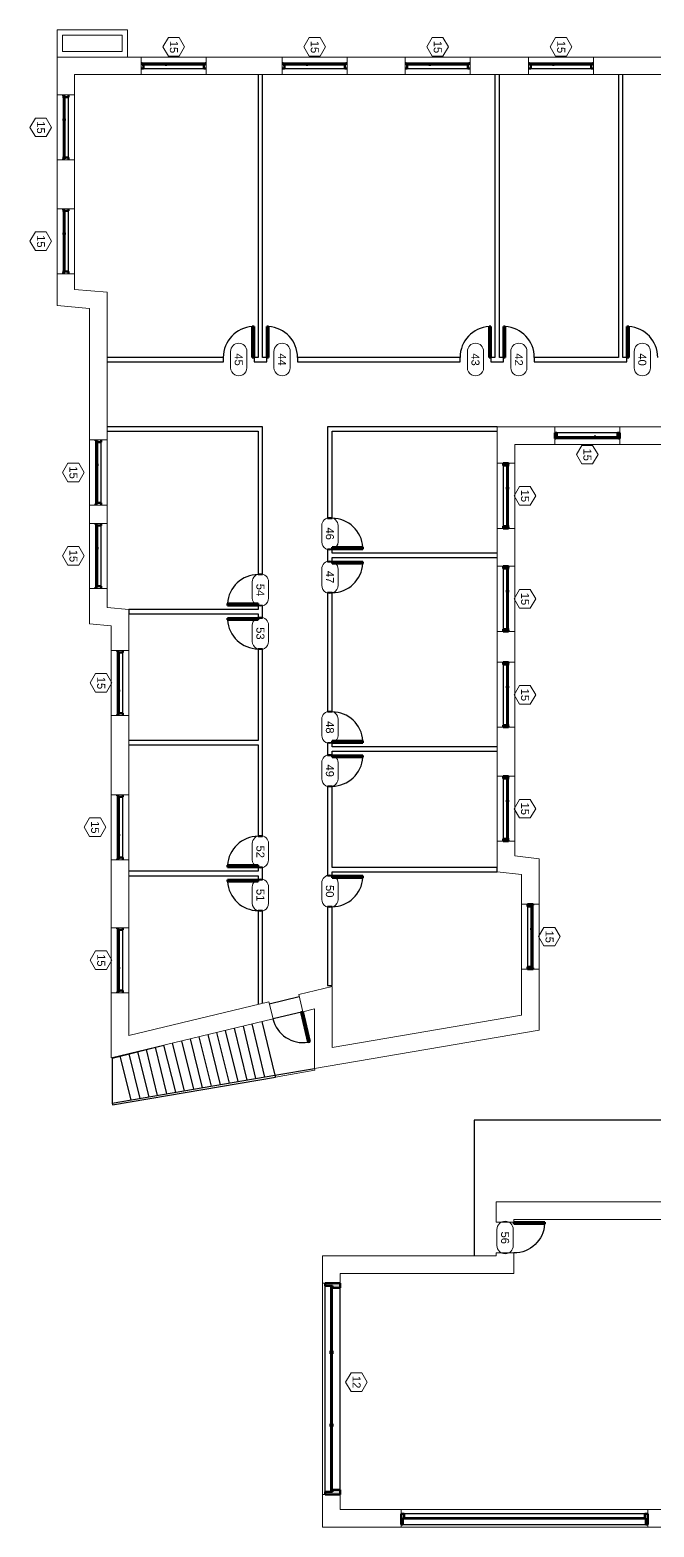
# Model space of a CAD drawing. Header units: inches. Extents: x -1569 to 141, y -4010 to -2348.
# Drawn here: x -1569 to -878, y -4004 to -2348 of the extents above; entities that cross this region are included whole.
import ezdxf

# ---------------------------------------------------------------- set-up
doc = ezdxf.new("R2010")
doc.units = ezdxf.units.IN
doc.header["$MEASUREMENT"] = 0
for name, color, linetype, lineweight in [('A-DOOR', 31, 'Continuous', 30), ('A-DOOR-IDEN', 31, 'Continuous', 9), ('A-FLOR', 140, 'Continuous', 30), ('A-FLOR-HRAL', 11, 'Continuous', 9), ('A-GLAZ', 151, 'Continuous', 30), ('A-GLAZ-IDEN', 152, 'Continuous', 9), ('A-WALL', 113, 'Continuous', 13), ('I-WALL', 2, 'Continuous', 30), ('S-STRS', 31, 'Continuous', 30)]:
    doc.layers.add(name, color=color, linetype=linetype, lineweight=lineweight)
doc.styles.add('Arial_1', font='arial.ttf', dxfattribs={"height": 8.851796})

# ---------------------------------------------------------------- blocks, each defined once
blk = doc.blocks.new('Single-Flush - 34_ x 80_-100157-Level 2')
at = {"layer": 'A-DOOR', "color": 50, "lineweight": 50}
for p, q in [((15, -2.4), (15, -36.4)), ((17, -2.4), (15, -2.4)), ((17, -2.4), (17, -36.4)), ((17, -36.4), (15, -36.4))]:
    blk.add_line(p, q, dxfattribs=at)
at = {"layer": 'A-DOOR', "color": 10}
blk.add_arc((17, -2.4), 34.1, 180, 266.6343, dxfattribs=at)
blk = doc.blocks.new('Single-Flush - 34_ x 80_-100133-Level 2')
at = {"layer": 'A-DOOR', "color": 50, "lineweight": 50}
for p, q in [((15, 2.4), (15, 36.4)), ((17, 36.4), (15, 36.4)), ((17, 2.4), (17, 36.4)), ((17, 2.4), (15, 2.4))]:
    blk.add_line(p, q, dxfattribs=at)
at = {"layer": 'A-DOOR', "color": 10}
blk.add_arc((17, 2.4), 34.1, 93.3657, 180, dxfattribs=at)
blk = doc.blocks.new('Golden Proportion - Wood 6_w-135343-Level 2')
at = {"layer": 'A-GLAZ', "color": 50, "lineweight": 50}
for p, q in [((-34.8, 3), (-36, 3)), ((-34.8, 1), (-34.8, 3)), ((-32.8, 2.5), (-34.8, 2.5)), ((-34.8, 2.5), (-34.8, 1)), ((-34.8, 1), (-32.8, 1)), ((-33.5, 1), (-34.8, 1)), ((-33.5, -3), (-33.5, 1)), ((-32.8, 1), (-32.8, 2.5)), ((-9.5, 2), (-32.8, 2)), ((-32.8, 2), (-32.8, 1.5)), ((-32.8, 1.5), (-9.5, 1.5)), ((-7.5, 2.5), (-9.5, 2.5)), ((-9.5, 2.5), (-9.5, 1)), ((-9.5, 1.5), (-9.5, 2)), ((-9.5, 1), (-7.5, 1)), ((-7.5, 1), (-7.5, 2.5)), ((32.7, 2), (-7.5, 2)), ((-7.5, 2), (-7.5, 1.5)), ((-7.5, 1.5), (32.7, 1.5)), ((34.7, 2.5), (32.7, 2.5)), ((32.7, 2.5), (32.7, 1)), ((32.7, 1.5), (32.7, 2)), ((32.7, 1), (34.7, 1)), ((34.7, 1), (33.5, 1)), ((33.5, 1), (33.5, -3)), ((34.7, 3), (34.7, 1)), ((36, 3), (34.7, 3)), ((34.7, 1), (34.7, 2.5)), ((-36, -3), (-33.5, -3)), ((33.5, -3), (36, -3))]:
    blk.add_line(p, q, dxfattribs=at)
at = {"layer": 'A-GLAZ', "color": 10}
for p, q in [((34.7, 3), (-34.8, 3)), ((-32.8, 2.5), (-9.5, 2.5)), ((-9.5, 1), (-32.8, 1)), ((-7.5, 2.5), (32.7, 2.5)), ((32.7, 1), (-7.5, 1)), ((-33.5, -3), (33.5, -3))]:
    blk.add_line(p, q, dxfattribs=at)
blk = doc.blocks.new('Golden Proportion - Wood 6_w-135604-Level 2')
at = {"layer": 'A-GLAZ', "color": 50, "lineweight": 50}
for p, q in [((-36, 3), (-33.5, 3)), ((-33.5, 3), (-33.5, -1)), ((33.5, 3), (36, 3)), ((33.5, -1), (33.5, 3)), ((-34.8, -3), (-36, -3)), ((-34.8, -1), (-32.8, -1)), ((-34.8, -2.5), (-34.8, -1)), ((-33.5, -1), (-34.8, -1)), ((-34.8, -1), (-34.8, -3)), ((-32.8, -2.5), (-34.8, -2.5)), ((-32.8, -1), (-32.8, -2.5)), ((-32.8, -2), (-32.8, -1.5)), ((-32.8, -1.5), (-9.5, -1.5)), ((-9.5, -2), (-32.8, -2)), ((-9.5, -1), (-7.5, -1)), ((-9.5, -2.5), (-9.5, -1)), ((-9.5, -1.5), (-9.5, -2)), ((-7.5, -2.5), (-9.5, -2.5)), ((-7.5, -1), (-7.5, -2.5)), ((-7.5, -2), (-7.5, -1.5)), ((-7.5, -1.5), (32.7, -1.5)), ((32.7, -2), (-7.5, -2)), ((32.7, -1), (34.7, -1)), ((32.7, -2.5), (32.7, -1)), ((32.7, -1.5), (32.7, -2)), ((34.7, -2.5), (32.7, -2.5)), ((34.7, -1), (33.5, -1)), ((34.7, -1), (34.7, -2.5)), ((34.7, -3), (34.7, -1)), ((36, -3), (34.7, -3))]:
    blk.add_line(p, q, dxfattribs=at)
at = {"layer": 'A-GLAZ', "color": 10}
for p, q in [((33.5, 3), (-33.5, 3)), ((-34.8, -3), (34.7, -3)), ((-32.8, -1), (-9.5, -1)), ((-9.5, -2.5), (-32.8, -2.5)), ((-7.5, -1), (32.7, -1)), ((32.7, -2.5), (-7.5, -2.5))]:
    blk.add_line(p, q, dxfattribs=at)
blk = doc.blocks.new('Single-Flush - 34_ x 80_-122402-Level 2')
at = {"layer": 'A-DOOR', "color": 50, "lineweight": 50}
for p, q in [((15, -9.7), (15, -43.8)), ((17, -9.7), (15, -9.7)), ((17, -9.7), (17, -43.8)), ((17, -43.8), (15, -43.8))]:
    blk.add_line(p, q, dxfattribs=at)
at = {"layer": 'A-DOOR', "color": 10}
blk.add_arc((17, -9.7), 34.1, 180, 266.6343, dxfattribs=at)
blk = doc.blocks.new('Windows 1 - Windows 1-126976-Level 2')
at = {"layer": 'A-GLAZ'}
h = blk.add_hatch(color=10, dxfattribs=at)
h.paths.add_polyline_path([(575, -524.2), (575, -516.2), (577, -516.2), (577, -507.5), (572, -507.5), (572, -524.2)], flags=0)
h.paths.add_polyline_path([(802.7, -524.2), (805.7, -524.2), (805.7, -507.5), (800.7, -507.5), (800.7, -516.2), (802.7, -516.2)], flags=0)
for points in [[(802.7, -517.5), (802.7, -517), (575, -517), (575, -517.5)], [(650, -518.2), (650, -516.2), (647, -516.2), (647, -518.2)], [(730.7, -518.2), (730.7, -516.2), (727.7, -516.2), (727.7, -518.2)]]:
    blk.add_hatch(color=10, dxfattribs=at).paths.add_polyline_path(points, flags=0)
at = {"layer": 'A-GLAZ', "color": 50, "lineweight": 50}
for p, q in [((577, -507.5), (572, -507.5)), ((572, -507.5), (572, -524.2)), ((577, -516.2), (577, -507.5)), ((805.7, -507.5), (800.7, -507.5)), ((800.7, -507.5), (800.7, -516.2)), ((805.7, -524.2), (805.7, -507.5)), ((572, -524.2), (575, -524.2)), ((575, -524.2), (575, -516.2)), ((575, -516.2), (577, -516.2)), ((802.7, -517), (575, -517)), ((575, -517), (575, -517.5)), ((575, -517.5), (802.7, -517.5)), ((650, -516.2), (647, -516.2)), ((647, -516.2), (647, -518.2)), ((647, -518.2), (650, -518.2)), ((650, -518.2), (650, -516.2)), ((730.7, -516.2), (727.7, -516.2)), ((727.7, -516.2), (727.7, -518.2)), ((727.7, -518.2), (730.7, -518.2)), ((730.7, -518.2), (730.7, -516.2)), ((800.7, -516.2), (802.7, -516.2)), ((802.7, -516.2), (802.7, -524.2)), ((802.7, -517.5), (802.7, -517)), ((802.7, -524.2), (805.7, -524.2))]:
    blk.add_line(p, q, dxfattribs=at)
at = {"layer": 'A-GLAZ', "color": 10}
for p, q in [((800.7, -507.5), (577, -507.5)), ((802.7, -524.2), (575, -524.2)), ((647, -516.2), (577, -516.2)), ((727.7, -516.2), (650, -516.2)), ((800.7, -516.2), (730.7, -516.2))]:
    blk.add_line(p, q, dxfattribs=at)
blk = doc.blocks.new('Golden Proportion - Wood 6_w-136416-Level 2')
at = {"layer": 'A-GLAZ', "color": 50, "lineweight": 50}
for p, q in [((-34.8, 3), (-36, 3)), ((-36, 3), (-36, -3)), ((-34.8, 1), (-34.8, 3)), ((-32.8, 2.5), (-34.8, 2.5)), ((-34.8, 2.5), (-34.8, 1)), ((-34.8, 1), (-32.8, 1)), ((-33.5, 1), (-34.8, 1)), ((-33.5, -3), (-33.5, 1)), ((-32.8, 1), (-32.8, 2.5)), ((-9.5, 2), (-32.8, 2)), ((-32.8, 2), (-32.8, 1.5)), ((-32.8, 1.5), (-9.5, 1.5)), ((-7.5, 2.5), (-9.5, 2.5)), ((-9.5, 2.5), (-9.5, 1)), ((-9.5, 1.5), (-9.5, 2)), ((-9.5, 1), (-7.5, 1)), ((-7.5, 1), (-7.5, 2.5)), ((32.7, 2), (-7.5, 2)), ((-7.5, 2), (-7.5, 1.5)), ((-7.5, 1.5), (32.7, 1.5)), ((34.7, 2.5), (32.7, 2.5)), ((32.7, 2.5), (32.7, 1)), ((32.7, 1.5), (32.7, 2)), ((32.7, 1), (34.7, 1)), ((34.7, 1), (33.5, 1)), ((33.5, 1), (33.5, -3)), ((34.7, 3), (34.7, 1)), ((36, 3), (34.7, 3)), ((34.7, 1), (34.7, 2.5)), ((36, -3), (36, 3)), ((-36, -3), (-33.5, -3)), ((33.5, -3), (36, -3))]:
    blk.add_line(p, q, dxfattribs=at)
at = {"layer": 'A-GLAZ', "color": 10}
for p, q in [((34.7, 3), (-34.8, 3)), ((-32.8, 2.5), (-9.5, 2.5)), ((-9.5, 1), (-32.8, 1)), ((-7.5, 2.5), (32.7, 2.5)), ((32.7, 1), (-7.5, 1)), ((-33.5, -3), (33.5, -3))]:
    blk.add_line(p, q, dxfattribs=at)
blk = doc.blocks.new('Door Tag - Door Tag-41184-Level 2')
at = {"layer": 'A-DOOR-IDEN'}
for p, q in [((-0.09375, 0.09375), (0.09375, 0.09375)), ((-0.09375, -0.09375), (0.09375, -0.09375))]:
    blk.add_line(p, q, dxfattribs=at)
for centre, start, end in [((-0.09375, 0), 90, 270), ((0.09375, 0), 270, 90)]:
    blk.add_arc(centre, 0.09375, start, end, dxfattribs=at)
blk = doc.blocks.new('Window Tag - Window Tag-41068-Level 2')
at = {"layer": 'A-GLAZ-IDEN'}
for p, q in [((0, 0.125), (-0.107, 0.062)), ((-0.107, 0.062), (-0.107, -0.062)), ((0, 0.125), (0.107, 0.062)), ((0.107, 0.062), (0.107, -0.062)), ((-0.107, -0.062), (0, -0.125)), ((0, -0.125), (0.107, -0.062))]:
    blk.add_line(p, q, dxfattribs=at)
blk = doc.blocks.new('Single-Flush - 34_ x 80_-108272-Level 2')
at = {"layer": 'A-DOOR', "color": 50, "lineweight": 50}
for p, q in [((15, 9.7), (15, 43.8)), ((17, 43.8), (15, 43.8)), ((17, 9.7), (17, 43.8)), ((17, 9.7), (15, 9.7))]:
    blk.add_line(p, q, dxfattribs=at)
at = {"layer": 'A-DOOR', "color": 10}
blk.add_arc((17, 9.7), 34.1, 93.3657, 180, dxfattribs=at)

msp = doc.modelspace()

# ---------------------------------------------------------------- hatches: boundary and pattern name
at = {"layer": 'A-GLAZ'}
h = msp.add_hatch(color=10, dxfattribs=at)
h.paths.add_polyline_path([(-1158.1, -4001.1), (-1156.1, -4001.1), (-1156.1, -3994.1), (-1154.8, -3994.1), (-1154.8, -3989.1), (-1158.1, -3989.1)], flags=0)
h.paths.add_polyline_path([(-888.4, -3994.1), (-887.1, -3994.1), (-887.1, -4001.1), (-885.1, -4001.1), (-885.1, -3989.1), (-888.4, -3989.1)], flags=0)
msp.add_hatch(color=10, dxfattribs=at).paths.add_polyline_path([(-1156.1, -3994.4), (-887.1, -3994.4), (-887.1, -3993.9), (-1156.1, -3993.9)], flags=0)

# ---------------------------------------------------------------- linework, layer by layer
at = {"layer": 'A-FLOR'}
for p, q in [((-1304.1, -3425), (-1271, -3417.1)), ((-1267, -3433.9), (-1300, -3441.8)), ((-1312.5, -3444.8), (-1297.8, -3504.2)), ((-1297.8, -3504.2), (-1254.1, -3496.6)), ((-488.8, -3553.8), (-1077.1, -3553.8)), ((-1077.1, -3553.8), (-1077.1, -3703.8))]:
    msp.add_line(p, q, dxfattribs=at)
at = {"layer": 'A-FLOR-HRAL'}
for p, q in [((-1478.2, -3534.9), (-1297.8, -3504.2)), ((-1477.8, -3536.9), (-1297.4, -3506.2)), ((-1297.4, -3506.2), (-1253.8, -3498.6)), ((-1254.1, -3496.6), (-1253.8, -3498.6)), ((-1478.2, -3534.9), (-1477.8, -3536.9))]:
    msp.add_line(p, q, dxfattribs=at)
at = {"layer": 'A-GLAZ', "color": 50, "lineweight": 50}
for p, q in [((-1158.1, -3989.1), (-1158.1, -4001.1)), ((-1154.8, -3989.1), (-1158.1, -3989.1)), ((-1154.8, -3994.1), (-1154.8, -3989.1)), ((-885.1, -3989.1), (-888.4, -3989.1)), ((-888.4, -3989.1), (-888.4, -3994.1)), ((-885.1, -4001.1), (-885.1, -3989.1)), ((-1158.1, -4001.1), (-1156.1, -4001.1)), ((-887.1, -3993.9), (-1156.1, -3993.9)), ((-1156.1, -3993.9), (-1156.1, -3994.4)), ((-1156.1, -4001.1), (-1156.1, -3994.1)), ((-1156.1, -3994.1), (-1154.8, -3994.1)), ((-1156.1, -3994.4), (-887.1, -3994.4)), ((-888.4, -3994.1), (-887.1, -3994.1)), ((-887.1, -3994.4), (-887.1, -3993.9)), ((-887.1, -3994.1), (-887.1, -4001.1)), ((-887.1, -4001.1), (-885.1, -4001.1))]:
    msp.add_line(p, q, dxfattribs=at)
at = {"layer": 'A-GLAZ', "color": 10}
for p, q in [((-888.4, -3989.1), (-1154.8, -3989.1)), ((-1156.1, -4001.1), (-887.1, -4001.1))]:
    msp.add_line(p, q, dxfattribs=at)
at = {"layer": 'A-WALL'}
for p, q in [((-1539.1, -2347.9), (-1539.1, -2652.8)), ((-1461.1, -2347.9), (-1539.1, -2347.9)), ((-1461.1, -2377.9), (-1461.1, -2347.9)), ((-1533.1, -2371.9), (-1533.1, -2353.9)), ((-1533.1, -2353.9), (-1467.1, -2353.9)), ((-1467.1, -2353.9), (-1467.1, -2371.9)), ((-45.2, -2377.9), (-1539.1, -2377.9)), ((-1467.1, -2371.9), (-1533.1, -2371.9)), ((-1445.9, -2397.4), (-1445.9, -2377.9)), ((-1373.9, -2377.9), (-1373.9, -2397.4)), ((-1289.9, -2397.4), (-1289.9, -2377.9)), ((-1217.9, -2377.9), (-1217.9, -2397.4)), ((-1153.8, -2397.4), (-1153.8, -2377.9)), ((-1081.8, -2377.9), (-1081.8, -2397.4)), ((-1017.1, -2397.4), (-1017.1, -2377.9)), ((-945.1, -2377.9), (-945.1, -2397.4)), ((-1519.6, -2634.9), (-1519.6, -2397.4)), ((-1519.6, -2397.4), (-64.7, -2397.4)), ((-1539.1, -2419.7), (-1519.6, -2419.7)), ((-1519.6, -2491.7), (-1539.1, -2491.7)), ((-1539.1, -2545.7), (-1519.6, -2545.7)), ((-1519.6, -2617.7), (-1539.1, -2617.7)), ((-1483.6, -2638.1), (-1519.6, -2634.9)), ((-1483.6, -2986.9), (-1483.6, -2638.1)), ((-1539.1, -2652.8), (-1503.1, -2656)), ((-1503.1, -2656), (-1503.1, -3004.8)), ((-1051.8, -2786.9), (-1051.8, -3279)), ((-346.3, -2786.9), (-1051.8, -2786.9)), ((-988.1, -2806.4), (-988.1, -2786.9)), ((-916.1, -2786.9), (-916.1, -2806.4)), ((-1503.1, -2801.4), (-1483.6, -2801.4)), ((-1032.3, -3261.6), (-1032.3, -2806.4)), ((-1032.3, -2806.4), (-365.8, -2806.4)), ((-1051.8, -2827.2), (-1032.3, -2827.2)), ((-1483.6, -2873.4), (-1503.1, -2873.4)), ((-1503.1, -2893.7), (-1483.6, -2893.7)), ((-1032.3, -2899.2), (-1051.8, -2899.2)), ((-1051.8, -2941.2), (-1032.3, -2941.2)), ((-1483.6, -2965.7), (-1503.1, -2965.7)), ((-1459.6, -2989), (-1483.6, -2986.9)), ((-1459.6, -3460.1), (-1459.6, -2989)), ((-1503.1, -3004.8), (-1479.1, -3006.9)), ((-1479.1, -3006.9), (-1479.1, -3484.8)), ((-1032.3, -3013.2), (-1051.8, -3013.2)), ((-1479.1, -3034.2), (-1459.6, -3034.2)), ((-1051.8, -3047.3), (-1032.3, -3047.3)), ((-1459.6, -3106.2), (-1479.1, -3106.2)), ((-1032.3, -3119.3), (-1051.8, -3119.3)), ((-1051.8, -3173.3), (-1032.3, -3173.3)), ((-1479.1, -3193.8), (-1459.6, -3193.8)), ((-1032.3, -3245.3), (-1051.8, -3245.3)), ((-1005.3, -3264.6), (-1032.3, -3261.6)), ((-1459.6, -3265.8), (-1479.1, -3265.8)), ((-1005.3, -3454.1), (-1005.3, -3264.6)), ((-1051.8, -3279), (-1024.8, -3282)), ((-1024.8, -3282), (-1024.8, -3437.7)), ((-1024.8, -3314.8), (-1005.3, -3314.8)), ((-1479.1, -3340.9), (-1459.6, -3340.9)), ((-1005.3, -3386.8), (-1024.8, -3386.8)), ((-1234.6, -3406.1), (-1271.5, -3414.9)), ((-1234.6, -3473.5), (-1234.6, -3406.1)), ((-1459.6, -3412.9), (-1479.1, -3412.9)), ((-1304.6, -3422.9), (-1459.6, -3460.1)), ((-1300, -3441.8), (-1304.6, -3422.9)), ((-1271.5, -3414.9), (-1267, -3433.9)), ((-1479.1, -3484.8), (-1300, -3441.8)), ((-1267, -3433.9), (-1254.1, -3430.8)), ((-1254.1, -3430.8), (-1254.1, -3496.6)), ((-1024.8, -3437.7), (-1234.6, -3473.5)), ((-1254.1, -3496.6), (-1005.3, -3454.1)), ((-465.3, -3644.1), (-1052.8, -3644.1)), ((-1052.8, -3644.1), (-1052.8, -3666.6)), ((-1033.3, -3666.6), (-1052.8, -3666.6)), ((-1033.3, -3663.6), (-484.8, -3663.6)), ((-1033.3, -3663.6), (-1033.3, -3666.6)), ((-1052.8, -3703.8), (-1245.1, -3703.8)), ((-1245.1, -3703.8), (-1245.1, -4003.9)), ((-1052.8, -3703.8), (-1052.8, -3700.6)), ((-1052.8, -3700.6), (-1033.3, -3700.6)), ((-1033.3, -3723.3), (-1033.3, -3700.6)), ((-1225.6, -3723.3), (-1033.3, -3723.3)), ((-1225.6, -3734.1), (-1225.6, -3723.3)), ((-1245.1, -3734.1), (-1225.6, -3734.1)), ((-1225.6, -3967.9), (-1245.1, -3967.9)), ((-1225.6, -3984.4), (-1225.6, -3967.9)), ((-238.5, -3984.4), (-1225.6, -3984.4)), ((-1158.1, -4003.9), (-1158.1, -3984.4)), ((-885.1, -3984.4), (-885.1, -4003.9)), ((-1245.1, -4003.9), (-1158.1, -4003.9)), ((-885.1, -4003.9), (-1158.1, -4003.9)), ((-885.1, -4003.9), (-566.5, -4003.9))]:
    msp.add_line(p, q, dxfattribs=at)
at = {"layer": 'I-WALL'}
for p, q in [((-1316.4, -2397.4), (-1316.4, -2710.1)), ((-1311.5, -2710.1), (-1311.5, -2397.4)), ((-1054.3, -2397.4), (-1054.3, -2710.1)), ((-1049.4, -2710.1), (-1049.4, -2397.4)), ((-917.5, -2397.4), (-917.5, -2710.1)), ((-912.6, -2710.1), (-912.6, -2397.4)), ((-1354.9, -2710.1), (-1483.6, -2710.1)), ((-1483.6, -2714.9), (-1354.9, -2714.9)), ((-1354.9, -2714.9), (-1354.9, -2710.1)), ((-1316.4, -2710.1), (-1320.9, -2710.1)), ((-1320.9, -2710.1), (-1320.9, -2714.9)), ((-1320.9, -2714.9), (-1306.9, -2714.9)), ((-1306.9, -2710.1), (-1311.5, -2710.1)), ((-1306.9, -2714.9), (-1306.9, -2710.1)), ((-1092.9, -2710.1), (-1272.9, -2710.1)), ((-1272.9, -2710.1), (-1272.9, -2714.9)), ((-1272.9, -2714.9), (-1092.8, -2714.9)), ((-1092.8, -2714.9), (-1092.8, -2710.1)), ((-1054.3, -2710.1), (-1058.8, -2710.1)), ((-1058.8, -2710.1), (-1058.8, -2714.9)), ((-1058.8, -2714.9), (-1044.8, -2714.9)), ((-1044.8, -2710.1), (-1049.4, -2710.1)), ((-1044.8, -2714.9), (-1044.8, -2710.1)), ((-917.5, -2710.1), (-1010.8, -2710.1)), ((-1010.8, -2710.1), (-1010.8, -2714.9)), ((-1010.8, -2714.9), (-908.1, -2714.9)), ((-908.1, -2710.1), (-912.6, -2710.1)), ((-908.1, -2714.9), (-908.1, -2710.1)), ((-1311.5, -2786.9), (-1483.6, -2786.9)), ((-1483.6, -2791.8), (-1316.4, -2791.8)), ((-1316.4, -2791.8), (-1316.4, -2950.4)), ((-1311.5, -2950.4), (-1311.5, -2786.9)), ((-1051.8, -2786.9), (-1239.5, -2786.9)), ((-1239.5, -2786.9), (-1239.5, -2888.2)), ((-1234.6, -2791.8), (-1051.8, -2791.8)), ((-1234.6, -2888.2), (-1234.6, -2791.8)), ((-1239.5, -2888.2), (-1234.6, -2888.2)), ((-1239.5, -2922.2), (-1239.5, -2936.2)), ((-1234.6, -2922.2), (-1239.5, -2922.2)), ((-1234.6, -2926.7), (-1234.6, -2922.2)), ((-1051.8, -2926.7), (-1234.6, -2926.7)), ((-1239.5, -2936.2), (-1234.6, -2936.2)), ((-1234.6, -2936.2), (-1234.6, -2931.6)), ((-1234.6, -2931.6), (-1051.8, -2931.6)), ((-1316.4, -2950.4), (-1311.5, -2950.4)), ((-1239.5, -2970.2), (-1239.5, -3102.3)), ((-1234.6, -2970.2), (-1239.5, -2970.2)), ((-1234.6, -3102.3), (-1234.6, -2970.2)), ((-1316.4, -2989), (-1459.6, -2989)), ((-1459.6, -2989), (-1459.6, -2993.9)), ((-1459.6, -2993.9), (-1316.4, -2993.9)), ((-1316.4, -2984.4), (-1316.4, -2989)), ((-1311.5, -2984.4), (-1316.4, -2984.4)), ((-1316.4, -2993.9), (-1316.4, -2998.4)), ((-1311.5, -2998.4), (-1311.5, -2984.4)), ((-1316.4, -2998.4), (-1311.5, -2998.4)), ((-1316.4, -3032.4), (-1316.4, -3133.7)), ((-1311.5, -3032.4), (-1316.4, -3032.4)), ((-1311.5, -3239.9), (-1311.5, -3032.4)), ((-1239.5, -3102.3), (-1234.6, -3102.3)), ((-1316.4, -3133.7), (-1459.6, -3133.7)), ((-1459.6, -3138.6), (-1316.4, -3138.6)), ((-1316.4, -3138.6), (-1316.4, -3239.9)), ((-1239.5, -3136.3), (-1239.5, -3150.3)), ((-1234.6, -3136.3), (-1239.5, -3136.3)), ((-1234.6, -3140.9), (-1234.6, -3136.3)), ((-1051.8, -3140.9), (-1234.6, -3140.9)), ((-1234.6, -3150.3), (-1234.6, -3145.8)), ((-1234.6, -3145.8), (-1051.8, -3145.8)), ((-1239.5, -3150.3), (-1234.6, -3150.3)), ((-1239.5, -3184.3), (-1239.5, -3283.6)), ((-1234.6, -3184.3), (-1239.5, -3184.3)), ((-1234.6, -3274.2), (-1234.6, -3184.3)), ((-1316.4, -3239.9), (-1311.5, -3239.9)), ((-1316.4, -3278.5), (-1459.6, -3278.5)), ((-1316.4, -3273.9), (-1316.4, -3278.5)), ((-1311.5, -3273.9), (-1316.4, -3273.9)), ((-1311.5, -3287.9), (-1311.5, -3273.9)), ((-1051.8, -3274.2), (-1234.6, -3274.2)), ((-1051.8, -3279), (-1051.8, -3274.2)), ((-1459.6, -3283.4), (-1316.4, -3283.4)), ((-1316.4, -3283.4), (-1316.4, -3287.9)), ((-1316.4, -3287.9), (-1311.5, -3287.9)), ((-1239.5, -3283.6), (-1234.6, -3283.6)), ((-1234.6, -3283.6), (-1234.6, -3279)), ((-1234.6, -3279), (-1051.8, -3279)), ((-1316.4, -3321.9), (-1316.4, -3425.7)), ((-1311.5, -3321.9), (-1316.4, -3321.9)), ((-1311.5, -3424.5), (-1311.5, -3321.9)), ((-1239.5, -3317.6), (-1239.5, -3404.9)), ((-1234.6, -3317.6), (-1239.5, -3317.6)), ((-1234.6, -3404.9), (-1234.6, -3317.6)), ((-1239.5, -3404.9), (-1234.6, -3404.9))]:
    msp.add_line(p, q, dxfattribs=at)
at = {"layer": 'S-STRS'}
for p, q in [((-1372.3, -3459.2), (-1358.6, -3514.6)), ((-1362.6, -3456.8), (-1348.7, -3512.9)), ((-1352.9, -3454.5), (-1338.8, -3511.2)), ((-1343.1, -3452.2), (-1328.9, -3509.5)), ((-1333.1, -3449.8), (-1319.2, -3507.9)), ((-1323.4, -3447.4), (-1309.3, -3506.2)), ((-1478.2, -3485.1), (-1421, -3470.9)), ((-1440.3, -3475.7), (-1428.1, -3526.4)), ((-1430.6, -3473.2), (-1417.8, -3524.7)), ((-1421.1, -3470.9), (-1408.1, -3523)), ((-1411.5, -3468.6), (-1398.3, -3521.4)), ((-1401.4, -3466.1), (-1388.1, -3519.6)), ((-1391.8, -3463.9), (-1378.4, -3518)), ((-1382.1, -3461.5), (-1368.5, -3516.3)), ((-1478.2, -3485.1), (-1478.2, -3534.9)), ((-1469.5, -3482.9), (-1457.4, -3531.4)), ((-1459.8, -3480.5), (-1447.5, -3529.7)), ((-1450, -3478.1), (-1437.6, -3528)), ((-1478.2, -3534.9), (-1297.8, -3504.2)), ((-1477.8, -3536.9), (-1297.4, -3506.2)), ((-1297.8, -3504.2), (-1297.4, -3506.2)), ((-1478.2, -3534.9), (-1477.8, -3536.9))]:
    msp.add_line(p, q, dxfattribs=at)

# ---------------------------------------------------------------- block references
at = {"layer": 'A-DOOR'}
for p in [(-1337.9, -2712.5), (-1075.8, -2712.5)]:
    msp.add_blockref('Single-Flush - 34_ x 80_-100133-Level 2', p, dxfattribs=at)
for name, p, rotation in [('Single-Flush - 34_ x 80_-100157-Level 2', (-1289.9, -2712.5), 179.9999999999999), ('Single-Flush - 34_ x 80_-100157-Level 2', (-1027.8, -2712.5), 179.9999999999999), ('Single-Flush - 34_ x 80_-100157-Level 2', (-891.1, -2712.5), 179.9999999999999), ('Single-Flush - 34_ x 80_-100133-Level 2', (-1237, -2905.2), 270), ('Single-Flush - 34_ x 80_-100157-Level 2', (-1237, -2953.2), 89.99999999999999), ('Single-Flush - 34_ x 80_-100157-Level 2', (-1313.9, -2967.4), 270), ('Single-Flush - 34_ x 80_-100133-Level 2', (-1313.9, -3015.4), 89.99999999999999), ('Single-Flush - 34_ x 80_-100133-Level 2', (-1237, -3119.3), 270), ('Single-Flush - 34_ x 80_-100157-Level 2', (-1237, -3167.3), 89.99999999999999), ('Single-Flush - 34_ x 80_-100157-Level 2', (-1313.9, -3256.9), 270), ('Single-Flush - 34_ x 80_-100133-Level 2', (-1313.9, -3304.9), 89.99999999999999), ('Single-Flush - 34_ x 80_-100157-Level 2', (-1237, -3300.6), 89.99999999999999), ('Single-Flush - 34_ x 80_-122402-Level 2', (-1285.8, -3428.4), 13.49573386857085)]:
    msp.add_blockref(name, p, dxfattribs=dict(at, rotation=rotation))
at = {"layer": 'A-DOOR', "xscale": -1, "rotation": 270}
msp.add_blockref('Single-Flush - 34_ x 80_-108272-Level 2', (-1043, -3683.6), dxfattribs=at)
at = {"layer": 'A-DOOR-IDEN', "yscale": 95.99999999999994, "zscale": 95.99999999999994}
for p, xscale, rotation in [((-1337.9, -2712.5), 95.99999999999994, 270), ((-1289.9, -2712.5), 95.99999999999994, 270), ((-1075.8, -2712.5), 95.99999999999994, 270), ((-1027.8, -2712.5), 95.99999999999994, 270), ((-891.1, -2712.5), 95.99999999999994, 270), ((-1237, -2905.2), 95.99999999999994, 270), ((-1237, -2953.2), 95.99999999999994, 270), ((-1313.9, -2967.4), 95.99999999999994, 270), ((-1313.9, -3015.4), 95.99999999999994, 270), ((-1237, -3119.3), 95.99999999999994, 270), ((-1237, -3167.3), 95.99999999999994, 270), ((-1313.9, -3256.9), 95.99999999999994, 270), ((-1313.9, -3304.9), 95.99999999999994, 270), ((-1237, -3300.6), 95.99999999999994, 270), ((-1043, -3683.6), -95.99999999999994, 90)]:
    msp.add_blockref('Door Tag - Door Tag-41184-Level 2', p, dxfattribs=dict(at, xscale=xscale, rotation=rotation))
at = {"layer": 'A-GLAZ'}
for p in [(-1409.9, -2387.7), (-1253.9, -2387.7), (-1117.8, -2387.7), (-981.1, -2387.7)]:
    msp.add_blockref('Golden Proportion - Wood 6_w-135343-Level 2', p, dxfattribs=at)
for name, p, rotation in [('Golden Proportion - Wood 6_w-135604-Level 2', (-1529.4, -2455.7), 270), ('Golden Proportion - Wood 6_w-135604-Level 2', (-1529.4, -2581.7), 270), ('Golden Proportion - Wood 6_w-136416-Level 2', (-952.1, -2796.7), 180), ('Golden Proportion - Wood 6_w-135604-Level 2', (-1493.4, -2837.4), 270), ('Golden Proportion - Wood 6_w-136416-Level 2', (-1042.1, -2863.2), 270), ('Golden Proportion - Wood 6_w-135604-Level 2', (-1493.4, -2929.7), 270), ('Golden Proportion - Wood 6_w-136416-Level 2', (-1042.1, -2977.2), 270), ('Golden Proportion - Wood 6_w-135343-Level 2', (-1469.4, -3070.2), 89.99999999999999), ('Golden Proportion - Wood 6_w-136416-Level 2', (-1042.1, -3083.3), 270), ('Golden Proportion - Wood 6_w-136416-Level 2', (-1042.1, -3209.3), 270), ('Golden Proportion - Wood 6_w-135343-Level 2', (-1469.4, -3229.8), 89.99999999999999), ('Golden Proportion - Wood 6_w-136416-Level 2', (-1015.1, -3350.8), 270), ('Golden Proportion - Wood 6_w-135343-Level 2', (-1469.4, -3376.9), 89.99999999999999), ('Windows 1 - Windows 1-126976-Level 2', (-718.1, -3162.1), 270)]:
    msp.add_blockref(name, p, dxfattribs=dict(at, rotation=rotation))
at = {"layer": 'A-GLAZ-IDEN', "xscale": 95.99999999999994, "yscale": 95.99999999999994, "zscale": 95.99999999999994, "rotation": 270}
for p in [(-1409.9, -2366.7), (-1253.9, -2366.7), (-1117.8, -2366.7), (-981.1, -2366.7), (-1557.1, -2455.7), (-1557.1, -2581.7), (-952.1, -2817.7), (-1521.1, -2837.4), (-1021.1, -2863.2), (-1521.1, -2929.7), (-1021.1, -2977.2), (-1490.4, -3070.2), (-1021.1, -3083.3), (-1021.1, -3209.3), (-1497.1, -3229.8), (-994.1, -3350.8), (-1490.4, -3376.9), (-1207.6, -3843.5)]:
    msp.add_blockref('Window Tag - Window Tag-41068-Level 2', p, dxfattribs=at)

# ---------------------------------------------------------------- texts
at = {"layer": 'A-DOOR-IDEN', "char_height": 8.85, "width": 16.416, "attachment_point": 2, "rotation": 270, "line_spacing_factor": 0.938532, "style": 'Arial_1'}
for s, insert in [('45', (-1333.5, -2712.5)), ('44', (-1285.5, -2712.5)), ('43', (-1071.4, -2712.5)), ('42', (-1023.4, -2712.5)), ('40', (-886.7, -2712.5)), ('46', (-1232.6, -2905.1)), ('47', (-1232.6, -2953.1)), ('54', (-1309.5, -2967.4)), ('53', (-1309.5, -3015.4)), ('48', (-1232.6, -3119.3)), ('49', (-1232.6, -3167.3)), ('52', (-1309.5, -3256.9)), ('50', (-1232.6, -3300.6)), ('51', (-1309.5, -3304.9)), ('56', (-1038.6, -3683.9))]:
    msp.add_mtext(s, dxfattribs=dict(at, insert=insert))
at = {"layer": 'A-GLAZ-IDEN', "char_height": 8.85, "width": 16.416, "attachment_point": 2, "rotation": 270, "line_spacing_factor": 0.938532, "style": 'Arial_1'}
for s, insert in [('15', (-1405.3, -2366.8)), ('15', (-1249.3, -2366.8)), ('15', (-1113.2, -2366.8)), ('15', (-976.5, -2366.8)), ('15', (-1552.5, -2455.8)), ('15', (-1552.5, -2581.8)), ('15', (-947.5, -2817.8)), ('15', (-1516.5, -2837.5)), ('15', (-1016.5, -2863.3)), ('15', (-1516.5, -2929.8)), ('15', (-1016.5, -2977.3)), ('15', (-1485.8, -3070.3)), ('15', (-1016.5, -3083.4)), ('15', (-1016.5, -3209.4)), ('15', (-1492.5, -3229.9)), ('15', (-989.4, -3350.9)), ('15', (-1485.8, -3377)), ('12', (-1203, -3843.6))]:
    msp.add_mtext(s, dxfattribs=dict(at, insert=insert))

doc.saveas('drawing.dxf')
